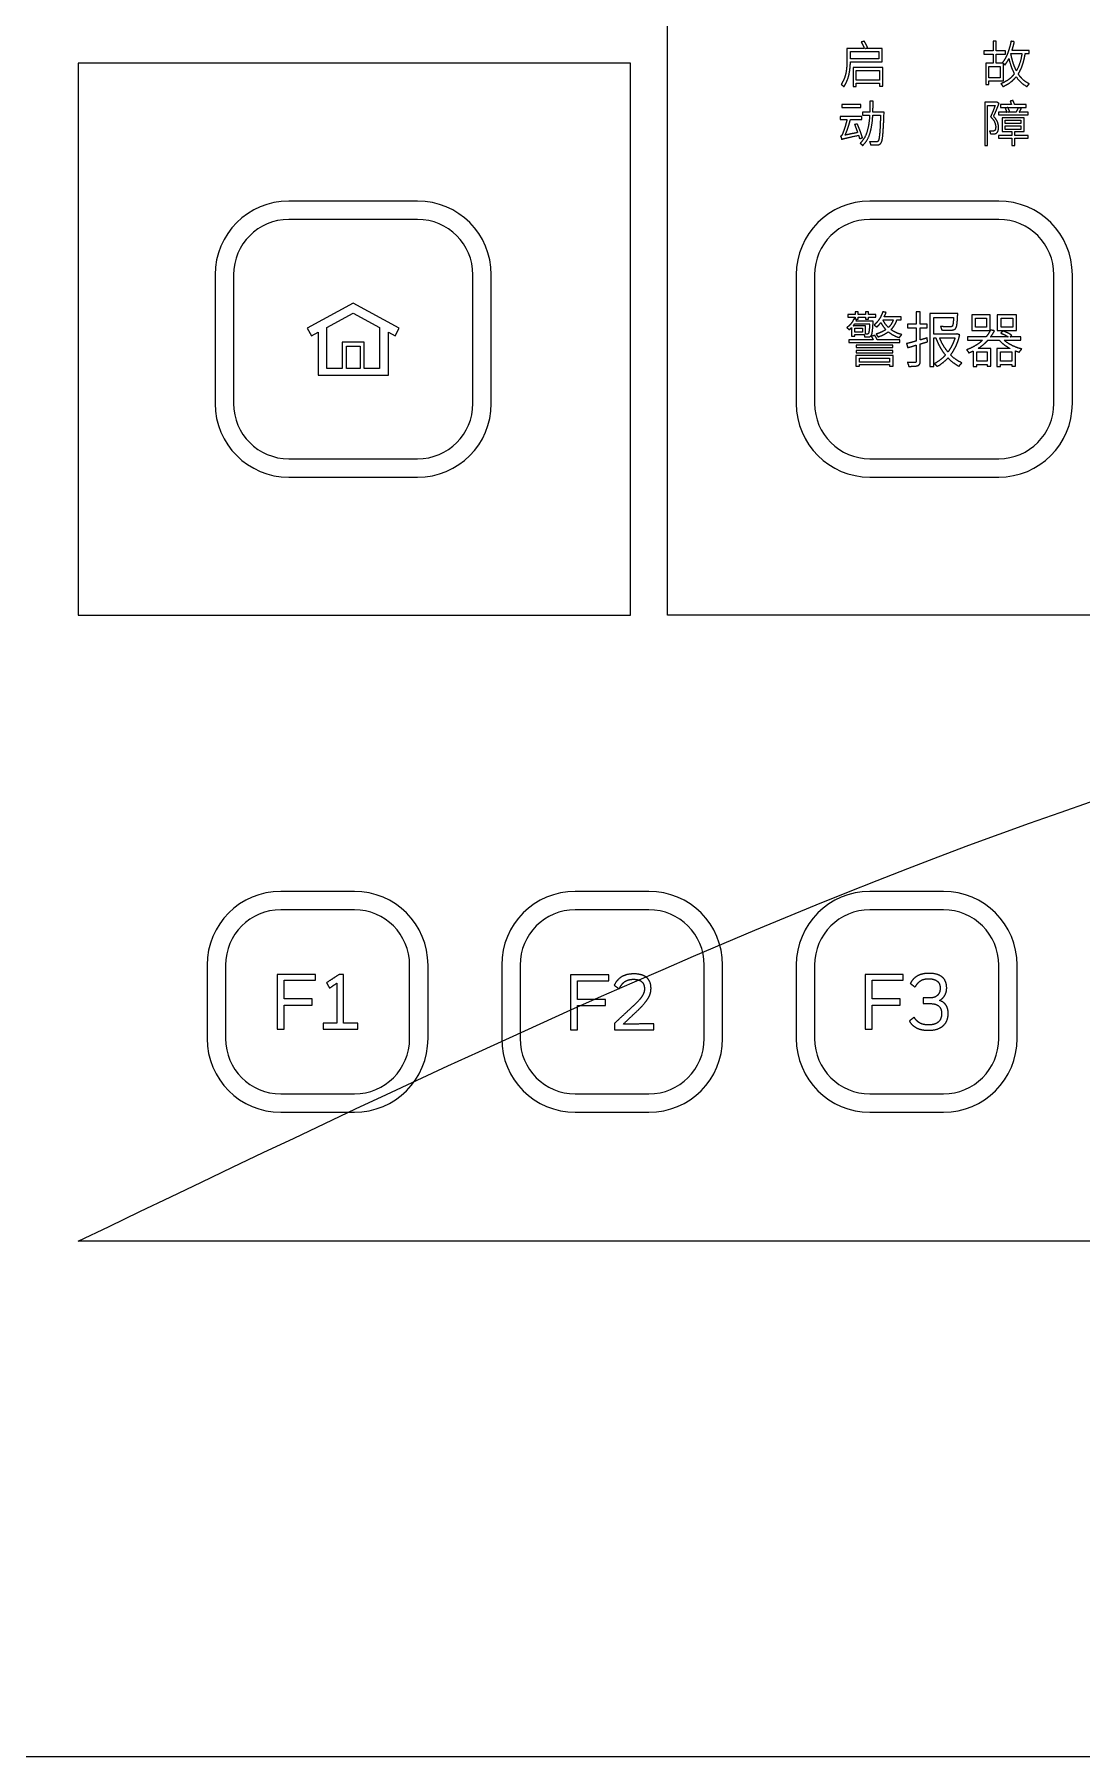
# Model space of a CAD drawing. Header units: millimetres. Extents: x 245 to 654, y -220 to 155.
# Drawn here: x 437.1 to 494, y 0 to 93.6 of the extents above; entities that cross this region are included whole.
import ezdxf

# ---------------------------------------------------------------- set-up
doc = ezdxf.new("R2010")
doc.units = ezdxf.units.MM
doc.header["$MEASUREMENT"] = 0
doc.layers.add('Default', color=7, linetype='Continuous', true_color=0x000000)

msp = doc.modelspace()

# ---------------------------------------------------------------- linework, layer by layer
at = {"layer": 'Default'}
for p, q in [((457.906, 84.5), (450.906, 84.5)), ((489.471, 84.503), (482.471, 84.503)), ((446.906, 80.5), (446.906, 73.5)), ((461.906, 73.5), (461.906, 80.5)), ((478.471, 80.503), (478.471, 73.503)), ((493.471, 73.503), (493.471, 80.503)), ((450.906, 69.5), (457.906, 69.5)), ((482.471, 69.503), (489.471, 69.503)), ((454.471, 47), (450.471, 47)), ((470.471, 47), (466.471, 47)), ((486.471, 47), (482.471, 47)), ((446.471, 43), (446.471, 39)), ((458.471, 39), (458.471, 43)), ((462.471, 43), (462.471, 39)), ((474.471, 39), (474.471, 43)), ((478.471, 43), (478.471, 39)), ((490.471, 39), (490.471, 43)), ((450.471, 35), (454.471, 35)), ((466.471, 35), (470.471, 35)), ((482.471, 35), (486.471, 35))]:
    msp.add_line(p, q, dxfattribs=at)
for points in [[(249.471, 155), (249.471, 0), (649.471, 0), (649.471, 155)], [(457.906, 83.5), (450.906, 83.5)], [(489.471, 83.503), (482.471, 83.503)], [(447.906, 80.5), (447.906, 73.5)], [(460.906, 73.5), (460.906, 80.5)], [(479.471, 80.503), (479.471, 73.503)], [(492.471, 73.503), (492.471, 80.503)], [(450.906, 70.5), (457.906, 70.5)], [(482.471, 70.503), (489.471, 70.503)], [(454.471, 46), (450.471, 46)], [(470.471, 46), (466.471, 46)], [(486.471, 46), (482.471, 46)], [(447.471, 43), (447.471, 39)], [(457.471, 39), (457.471, 43)], [(463.471, 43), (463.471, 39)], [(473.471, 39), (473.471, 43)], [(479.471, 43), (479.471, 39)], [(489.471, 39), (489.471, 43)], [(450.471, 36), (454.471, 36)], [(466.471, 36), (470.471, 36)], [(482.471, 36), (486.471, 36)]]:
    msp.add_lwpolyline(points, dxfattribs=at)
msp.add_lwpolyline([(439.471, 62), (469.471, 62), (469.471, 92), (439.471, 92)], close=True, dxfattribs=at)
at = {"layer": 'Default', "color": 18, "true_color": 0x000000}
for points in [[(454.401, 78.96), (451.906, 77.59), (452.135, 77.174), (452.495, 77.373), (452.495, 75.04), (456.316, 75.04), (456.316, 77.372), (456.677, 77.174), (456.906, 77.591)], [(455.841, 75.398), (454.999, 75.398), (454.999, 76.833), (453.808, 76.833), (453.808, 75.398), (452.971, 75.398), (452.971, 77.635), (454.402, 78.418), (455.841, 77.633)], [(454.776, 75.398), (454.037, 75.398), (454.037, 76.615), (454.776, 76.615)]]:
    msp.add_lwpolyline(points, close=True, dxfattribs=at)
at = {"layer": 'Default'}
for centre, radius, start, end in [((450.906, 80.5), 4, 90, 180), ((457.906, 80.5), 4, 360, 90), ((482.471, 80.503), 4, 90, 180), ((489.471, 80.503), 4, 360, 90), ((450.906, 80.5), 3, 90, 180), ((457.906, 80.5), 3, 0, 90), ((482.471, 80.503), 3, 90, 180), ((489.471, 80.503), 3, 0, 90), ((450.906, 73.5), 4, 180, 270), ((450.906, 73.5), 3, 180, 270), ((457.906, 73.5), 4, 270, 360), ((457.906, 73.5), 3, 270, 0), ((482.471, 73.503), 4, 180, 270), ((482.471, 73.503), 3, 180, 270), ((489.471, 73.503), 4, 270, 360), ((489.471, 73.503), 3, 270, 0), ((450.471, 43), 4, 90, 180), ((454.471, 43), 4, 360, 90), ((466.471, 43), 4, 90, 180), ((470.471, 43), 4, 360, 90), ((482.471, 43), 4, 90, 180), ((486.471, 43), 4, 360, 90), ((450.471, 43), 3, 90, 180), ((454.471, 43), 3, 0, 90), ((466.471, 43), 3, 90, 180), ((470.471, 43), 3, 0, 90), ((482.471, 43), 3, 90, 180), ((486.471, 43), 3, 0, 90), ((450.471, 39), 4, 180, 270), ((450.471, 39), 3, 180, 270), ((454.471, 39), 4, 270, 360), ((454.471, 39), 3, 270, 0), ((466.471, 39), 4, 180, 270), ((466.471, 39), 3, 180, 270), ((470.471, 39), 4, 270, 360), ((470.471, 39), 3, 270, 0), ((482.471, 39), 4, 180, 270), ((482.471, 39), 3, 180, 270), ((486.471, 39), 3, 270, 0), ((486.471, 39), 4, 270, 360)]:
    msp.add_arc(centre, radius, start, end, dxfattribs=at)
for points, knots in [([(471.471, 62), (546.471, 62), (621.471, 62), (621.471, 94.5), (621.471, 127), (546.471, 127), (471.471, 127), (471.471, 94.5), (471.471, 62)], [0, 0, 0, 173, 173, 234, 234, 407, 407, 468, 468, 468]), ([(439.471, 28), (530.471, 28), (621.471, 28), (621.471, 44), (621.471, 60), (530.471, 60), (439.471, 60), (439.471, 44), (439.471, 28)], [0, 0, 0, 167.314944, 167.314944, 167.814944, 167.814944, 168.314944, 168.314944, 168.814944, 168.814944, 168.814944])]:
    msp.add_open_spline(points, degree=2, knots=knots, dxfattribs=at)
for points in [[(482.167, 92.797), (481.697, 92.797), (481.228, 92.797)], [(481.228, 92.797), (481.228, 92.477), (481.228, 92.156)], [(481.415, 92.234), (481.415, 92.432), (481.415, 92.629)], [(481.415, 92.629), (482.189, 92.629), (482.962, 92.629)], [(482.167, 93.186), (482.083, 93.162), (482, 93.138)], [(482, 93.138), (482.048, 93.056), (482.094, 92.965)], [(482.094, 92.965), (482.139, 92.874), (482.167, 92.797)], [(482.273, 93.004), (482.223, 93.1), (482.167, 93.186)], [(482.242, 92.797), (482.296, 92.816), (482.35, 92.835)], [(483.134, 92.797), (482.688, 92.797), (482.242, 92.797)], [(482.35, 92.835), (482.323, 92.908), (482.273, 93.004)], [(482.962, 92.629), (482.962, 92.432), (482.962, 92.234)], [(483.134, 92.067), (483.134, 92.432), (483.134, 92.797)], [(489.161, 92.656), (488.909, 92.656), (488.656, 92.656)], [(488.656, 92.656), (488.656, 92.57), (488.656, 92.485)], [(489.333, 93.186), (489.247, 93.186), (489.161, 93.186)], [(489.161, 93.186), (489.161, 92.921), (489.161, 92.656)], [(489.333, 92.656), (489.333, 92.921), (489.333, 93.186)], [(489.831, 92.656), (489.582, 92.656), (489.333, 92.656)], [(489.831, 92.485), (489.831, 92.57), (489.831, 92.656)], [(490.139, 93.185), (490.075, 92.84), (489.958, 92.535)], [(490.318, 93.158), (490.229, 93.171), (490.139, 93.185)], [(490.196, 92.688), (490.269, 92.917), (490.318, 93.158)], [(491.118, 92.688), (490.657, 92.688), (490.196, 92.688)], [(491.118, 92.516), (491.118, 92.602), (491.118, 92.688)], [(481.228, 92.156), (481.235, 91.856), (481.176, 91.498)], [(481.34, 91.382), (481.414, 91.75), (481.415, 92.067)], [(482.962, 92.234), (482.189, 92.234), (481.415, 92.234)], [(481.415, 92.067), (482.275, 92.067), (483.134, 92.067)], [(481.556, 91.766), (481.556, 91.248), (481.556, 90.73)], [(483.181, 91.766), (482.368, 91.766), (481.556, 91.766)], [(483.181, 90.735), (483.181, 91.25), (483.181, 91.766)], [(488.656, 92.485), (488.909, 92.485), (489.161, 92.485)], [(489.161, 91.985), (488.965, 91.985), (488.77, 91.985)], [(488.77, 91.985), (488.77, 91.411), (488.77, 90.837)], [(488.942, 91.203), (488.942, 91.508), (488.942, 91.813)], [(488.942, 91.813), (489.247, 91.813), (489.551, 91.813)], [(489.161, 92.485), (489.161, 92.235), (489.161, 91.985)], [(489.333, 91.985), (489.333, 92.235), (489.333, 92.485)], [(489.333, 92.485), (489.582, 92.485), (489.831, 92.485)], [(489.72, 91.985), (489.526, 91.985), (489.333, 91.985)], [(489.551, 91.813), (489.551, 91.508), (489.551, 91.203)], [(489.958, 92.535), (489.841, 92.23), (489.669, 92.02)], [(489.669, 92.02), (489.69, 92.006), (489.72, 91.985)], [(489.723, 91.031), (489.723, 91.507), (489.723, 91.982)], [(489.723, 91.982), (489.752, 91.961), (489.779, 91.939)], [(489.779, 91.939), (489.805, 91.918), (489.82, 91.903)], [(489.82, 91.903), (489.932, 92.053), (490.023, 92.241)], [(490.023, 92.241), (490.131, 91.775), (490.323, 91.415)], [(490.134, 92.502), (490.137, 92.509), (490.139, 92.516)], [(490.255, 92.011), (490.18, 92.245), (490.134, 92.502)], [(490.139, 92.516), (490.435, 92.516), (490.731, 92.516)], [(490.434, 91.577), (490.329, 91.777), (490.255, 92.011)], [(490.731, 92.516), (490.649, 91.956), (490.434, 91.577)], [(490.531, 91.406), (490.671, 91.625), (490.764, 91.901)], [(490.764, 91.901), (490.858, 92.177), (490.912, 92.516)], [(490.912, 92.516), (491.015, 92.516), (491.118, 92.516)], [(481.176, 91.498), (481.117, 91.14), (480.909, 90.838)], [(480.909, 90.838), (480.943, 90.82), (480.987, 90.782)], [(480.987, 90.782), (481.03, 90.744), (481.055, 90.714)], [(481.055, 90.714), (481.265, 91.013), (481.34, 91.382)], [(481.728, 91.078), (481.728, 91.338), (481.728, 91.598)], [(481.728, 91.598), (482.36, 91.598), (482.993, 91.598)], [(482.993, 91.078), (482.36, 91.078), (481.728, 91.078)], [(481.728, 90.73), (481.728, 90.82), (481.728, 90.911)], [(481.728, 90.911), (482.36, 90.911), (482.993, 90.911)], [(482.993, 91.598), (482.993, 91.338), (482.993, 91.078)], [(482.993, 90.911), (482.993, 90.823), (482.993, 90.735)], [(488.77, 90.837), (488.856, 90.837), (488.942, 90.837)], [(489.551, 91.203), (489.247, 91.203), (488.942, 91.203)], [(488.942, 90.837), (488.942, 90.934), (488.942, 91.031)], [(488.942, 91.031), (489.333, 91.031), (489.723, 91.031)], [(490.012, 91.106), (489.831, 90.972), (489.592, 90.877)], [(489.592, 90.877), (489.619, 90.847), (489.65, 90.8)], [(489.65, 90.8), (489.682, 90.753), (489.699, 90.718)], [(489.699, 90.718), (489.927, 90.821), (490.106, 90.954)], [(490.323, 91.415), (490.192, 91.24), (490.012, 91.106)], [(490.106, 90.954), (490.285, 91.087), (490.42, 91.257)], [(490.42, 91.257), (490.652, 90.905), (491.01, 90.721)], [(490.798, 91.092), (490.648, 91.229), (490.531, 91.406)], [(491.134, 90.872), (490.948, 90.956), (490.798, 91.092)], [(491.01, 90.721), (491.033, 90.759), (491.068, 90.801)], [(491.068, 90.801), (491.102, 90.844), (491.134, 90.872)], [(481.556, 90.73), (481.642, 90.73), (481.728, 90.73)], [(482.474, 89.923), (482.474, 89.637), (482.466, 89.339)], [(482.646, 89.923), (482.56, 89.923), (482.474, 89.923)], [(482.635, 89.339), (482.647, 89.637), (482.646, 89.923)], [(482.993, 90.735), (483.087, 90.735), (483.181, 90.735)], [(489.347, 89.868), (489.03, 89.868), (488.712, 89.868)], [(488.712, 89.868), (488.712, 88.691), (488.712, 87.514)], [(489.376, 89.876), (489.361, 89.872), (489.347, 89.868)], [(489.487, 89.803), (489.431, 89.839), (489.376, 89.876)], [(490.249, 89.97), (490.171, 89.95), (490.092, 89.93)], [(490.092, 89.93), (490.111, 89.886), (490.129, 89.837)], [(490.129, 89.837), (490.147, 89.788), (490.164, 89.74)], [(490.298, 89.854), (490.273, 89.916), (490.249, 89.97)], [(490.339, 89.74), (490.322, 89.792), (490.298, 89.854)], [(482.031, 89.104), (481.44, 89.104), (480.85, 89.104)], [(480.85, 89.104), (480.85, 89.018), (480.85, 88.932)], [(480.85, 88.932), (481.04, 88.932), (481.231, 88.932)], [(481.982, 89.745), (481.466, 89.745), (480.95, 89.745)], [(480.95, 89.745), (480.95, 89.667), (480.95, 89.589)], [(480.95, 89.589), (481.466, 89.589), (481.982, 89.589)], [(481.231, 88.932), (481.174, 88.687), (481.106, 88.482)], [(481.287, 88.492), (481.361, 88.71), (481.415, 88.932)], [(481.415, 88.932), (481.723, 88.932), (482.031, 88.932)], [(481.982, 89.589), (481.982, 89.667), (481.982, 89.745)], [(482.031, 88.932), (482.031, 89.018), (482.031, 89.104)], [(482.466, 89.339), (482.266, 89.339), (482.066, 89.339)], [(482.066, 89.339), (482.066, 89.253), (482.066, 89.167)], [(482.066, 89.167), (482.262, 89.167), (482.459, 89.167)], [(482.459, 89.167), (482.438, 88.698), (482.326, 88.299)], [(482.492, 88.233), (482.61, 88.664), (482.63, 89.167)], [(482.63, 89.167), (482.841, 89.167), (483.052, 89.167)], [(483.24, 89.339), (482.938, 89.339), (482.635, 89.339)], [(483.052, 89.167), (483.031, 88.447), (482.999, 88.125)], [(483.175, 88.074), (483.212, 88.43), (483.24, 89.245)], [(483.24, 89.245), (483.24, 89.292), (483.24, 89.339)], [(488.867, 87.514), (488.867, 88.605), (488.867, 89.696)], [(488.867, 89.696), (489.071, 89.696), (489.276, 89.696)], [(489.162, 89.394), (489.097, 89.233), (489.029, 89.083)], [(489.029, 89.083), (489.192, 88.921), (489.251, 88.781)], [(489.276, 89.696), (489.226, 89.556), (489.162, 89.394)], [(489.196, 89.102), (489.273, 89.266), (489.348, 89.449)], [(489.408, 88.789), (489.352, 88.936), (489.196, 89.102)], [(489.348, 89.449), (489.422, 89.631), (489.487, 89.803)], [(489.904, 89.334), (489.678, 89.334), (489.453, 89.334)], [(489.453, 89.334), (489.453, 89.258), (489.453, 89.183)], [(489.453, 89.183), (490.257, 89.183), (491.062, 89.183)], [(490.164, 89.74), (489.867, 89.74), (489.57, 89.74)], [(489.57, 89.74), (489.57, 89.665), (489.57, 89.589)], [(489.57, 89.589), (490.263, 89.589), (490.956, 89.589)], [(490.851, 89.023), (490.251, 89.023), (489.651, 89.023)], [(489.651, 89.023), (489.651, 88.649), (489.651, 88.275)], [(489.969, 89.586), (489.894, 89.567), (489.819, 89.547)], [(489.819, 89.547), (489.844, 89.495), (489.866, 89.438)], [(489.819, 88.9), (490.25, 88.9), (490.681, 88.9)], [(489.819, 88.709), (489.819, 88.805), (489.819, 88.9)], [(489.866, 89.438), (489.889, 89.38), (489.904, 89.334)], [(489.961, 89.334), (490.014, 89.351), (490.068, 89.368)], [(490.413, 89.334), (490.187, 89.334), (489.961, 89.334)], [(490.025, 89.472), (489.997, 89.532), (489.969, 89.586)], [(490.068, 89.368), (490.052, 89.413), (490.025, 89.472)], [(490.956, 89.74), (490.648, 89.74), (490.339, 89.74)], [(490.473, 89.458), (490.443, 89.392), (490.413, 89.334)], [(490.523, 89.576), (490.504, 89.524), (490.473, 89.458)], [(490.702, 89.537), (490.613, 89.557), (490.523, 89.576)], [(490.59, 89.334), (490.641, 89.426), (490.702, 89.537)], [(491.062, 89.334), (490.826, 89.334), (490.59, 89.334)], [(490.681, 88.9), (490.681, 88.805), (490.681, 88.709)], [(490.851, 88.275), (490.851, 88.649), (490.851, 89.023)], [(490.956, 89.589), (490.956, 89.665), (490.956, 89.74)], [(491.062, 89.183), (491.062, 89.258), (491.062, 89.334)], [(480.943, 88.075), (480.914, 88.025), (480.882, 88.018)], [(480.882, 88.018), (480.899, 87.981), (480.917, 87.93)], [(481.004, 88.203), (480.972, 88.125), (480.943, 88.075)], [(481.106, 88.482), (481.038, 88.277), (481.004, 88.203)], [(481.131, 88.085), (481.213, 88.273), (481.287, 88.492)], [(481.807, 88.225), (481.469, 88.155), (481.131, 88.085)], [(481.137, 87.913), (481.306, 87.954), (481.858, 88.074)], [(481.79, 88.693), (481.716, 88.673), (481.642, 88.653)], [(481.642, 88.653), (481.684, 88.553), (481.726, 88.444)], [(481.726, 88.444), (481.768, 88.335), (481.807, 88.225)], [(481.949, 88.296), (481.872, 88.505), (481.79, 88.693)], [(481.858, 88.074), (481.89, 87.967), (481.909, 87.889)], [(481.909, 87.889), (481.989, 87.915), (482.069, 87.942)], [(482.326, 88.299), (482.214, 87.899), (481.942, 87.639)], [(482.069, 87.942), (482.026, 88.088), (481.949, 88.296)], [(482.083, 87.514), (482.374, 87.801), (482.492, 88.233)], [(482.999, 88.125), (482.966, 87.804), (482.913, 87.754)], [(483.069, 87.645), (483.138, 87.718), (483.175, 88.074)], [(489.15, 88.3), (489.077, 88.293), (488.971, 88.305)], [(488.971, 88.305), (488.992, 88.269), (489.005, 88.226)], [(489.005, 88.226), (489.018, 88.183), (489.02, 88.149)], [(489.02, 88.149), (489.069, 88.145), (489.12, 88.145)], [(489.12, 88.145), (489.171, 88.146), (489.215, 88.152)], [(489.246, 88.328), (489.206, 88.301), (489.15, 88.3)], [(489.215, 88.152), (489.301, 88.159), (489.358, 88.199)], [(489.292, 88.405), (489.278, 88.352), (489.246, 88.328)], [(489.251, 88.781), (489.31, 88.641), (489.306, 88.524)], [(489.306, 88.524), (489.306, 88.458), (489.292, 88.405)], [(489.358, 88.199), (489.411, 88.239), (489.436, 88.32)], [(489.46, 88.51), (489.464, 88.641), (489.408, 88.789)], [(489.436, 88.32), (489.461, 88.402), (489.46, 88.51)], [(490.18, 88.07), (489.817, 88.07), (489.454, 88.07)], [(489.454, 88.07), (489.454, 87.993), (489.454, 87.916)], [(489.651, 88.275), (489.916, 88.275), (490.18, 88.275)], [(490.681, 88.709), (490.25, 88.709), (489.819, 88.709)], [(489.819, 88.589), (490.25, 88.589), (490.681, 88.589)], [(489.819, 88.398), (489.819, 88.494), (489.819, 88.589)], [(490.681, 88.398), (490.25, 88.398), (489.819, 88.398)], [(490.18, 88.275), (490.18, 88.172), (490.18, 88.07)], [(490.352, 88.07), (490.352, 88.172), (490.352, 88.275)], [(490.352, 88.275), (490.602, 88.275), (490.851, 88.275)], [(491.078, 88.07), (490.715, 88.07), (490.352, 88.07)], [(490.681, 88.589), (490.681, 88.494), (490.681, 88.398)], [(491.078, 87.916), (491.078, 87.993), (491.078, 88.07)], [(480.917, 87.93), (480.935, 87.879), (480.944, 87.848)], [(480.944, 87.848), (480.967, 87.871), (481.137, 87.913)], [(481.942, 87.639), (481.978, 87.62), (482.018, 87.584)], [(482.018, 87.584), (482.057, 87.548), (482.083, 87.514)], [(482.667, 87.716), (482.571, 87.718), (482.45, 87.73)], [(482.45, 87.73), (482.475, 87.691), (482.49, 87.643)], [(482.49, 87.643), (482.505, 87.596), (482.507, 87.557)], [(482.507, 87.557), (482.618, 87.549), (482.717, 87.549)], [(482.808, 87.714), (482.763, 87.713), (482.667, 87.716)], [(482.717, 87.549), (482.816, 87.548), (482.88, 87.552)], [(482.868, 87.721), (482.844, 87.713), (482.808, 87.714)], [(482.913, 87.754), (482.893, 87.729), (482.868, 87.721)], [(482.88, 87.552), (482.941, 87.557), (482.984, 87.578)], [(482.984, 87.578), (483.028, 87.598), (483.069, 87.645)], [(488.712, 87.514), (488.79, 87.514), (488.867, 87.514)], [(489.454, 87.916), (489.817, 87.916), (490.18, 87.916)], [(490.18, 87.916), (490.18, 87.717), (490.18, 87.518)], [(490.18, 87.518), (490.266, 87.518), (490.352, 87.518)], [(490.352, 87.518), (490.352, 87.717), (490.352, 87.916)], [(490.352, 87.916), (490.715, 87.916), (491.078, 87.916)], [(481.456, 77.852), (481.36, 77.728), (481.215, 77.626)], [(481.671, 78.346), (481.474, 78.346), (481.277, 78.346)], [(481.277, 78.346), (481.277, 78.272), (481.277, 78.198)], [(481.277, 78.198), (481.474, 78.198), (481.671, 78.198)], [(481.601, 78.098), (481.553, 77.977), (481.456, 77.852)], [(481.571, 77.724), (481.618, 77.78), (481.655, 77.84)], [(482.236, 77.724), (481.903, 77.724), (481.571, 77.724)], [(481.671, 78.091), (481.636, 78.095), (481.601, 78.098)], [(481.655, 77.84), (482.059, 77.84), (482.462, 77.84)], [(481.84, 78.493), (481.756, 78.493), (481.671, 78.493)], [(481.671, 78.493), (481.671, 78.42), (481.671, 78.346)], [(481.671, 78.198), (481.671, 78.144), (481.671, 78.091)], [(481.724, 77.97), (481.748, 78.02), (481.763, 78.071)], [(482.65, 77.97), (482.187, 77.97), (481.724, 77.97)], [(481.763, 78.071), (481.747, 78.074), (481.73, 78.077)], [(481.73, 78.077), (481.785, 78.077), (481.84, 78.077)], [(481.84, 78.346), (481.84, 78.42), (481.84, 78.493)], [(482.236, 78.346), (482.038, 78.346), (481.84, 78.346)], [(481.84, 78.077), (481.84, 78.138), (481.84, 78.198)], [(481.84, 78.198), (482.038, 78.198), (482.236, 78.198)], [(482.405, 78.49), (482.321, 78.49), (482.236, 78.49)], [(482.236, 78.49), (482.236, 78.418), (482.236, 78.346)], [(482.236, 78.198), (482.236, 78.138), (482.236, 78.078)], [(482.236, 78.078), (482.321, 78.078), (482.405, 78.078)], [(482.236, 77.278), (482.236, 77.501), (482.236, 77.724)], [(482.405, 78.346), (482.405, 78.418), (482.405, 78.49)], [(482.79, 78.346), (482.597, 78.346), (482.405, 78.346)], [(482.405, 78.078), (482.405, 78.138), (482.405, 78.198)], [(482.405, 78.198), (482.597, 78.198), (482.79, 78.198)], [(482.462, 77.84), (482.448, 77.573), (482.43, 77.451)], [(482.605, 77.39), (482.629, 77.55), (482.647, 77.896)], [(482.647, 77.896), (482.649, 77.917), (482.65, 77.942)], [(482.65, 77.942), (482.65, 77.968), (482.65, 77.97)], [(482.983, 78.089), (482.86, 77.901), (482.699, 77.77)], [(482.699, 77.77), (482.735, 77.746), (482.778, 77.713)], [(482.778, 77.713), (482.82, 77.68), (482.846, 77.659)], [(482.79, 78.198), (482.79, 78.272), (482.79, 78.346)], [(482.846, 77.659), (482.962, 77.761), (483.068, 77.898)], [(483.176, 78.489), (483.106, 78.277), (482.983, 78.089)], [(483.068, 77.898), (483.178, 77.69), (483.342, 77.521)], [(483.352, 78.45), (483.264, 78.47), (483.176, 78.489)], [(483.48, 77.636), (483.292, 77.814), (483.183, 78.046)], [(483.183, 78.046), (483.464, 78.046), (483.746, 78.046)], [(483.254, 78.216), (483.311, 78.331), (483.352, 78.45)], [(484.169, 78.216), (483.712, 78.216), (483.254, 78.216)], [(483.746, 78.046), (483.657, 77.802), (483.48, 77.636)], [(483.618, 77.517), (483.831, 77.73), (483.941, 78.046)], [(483.941, 78.046), (484.055, 78.046), (484.169, 78.046)], [(484.169, 78.046), (484.169, 78.131), (484.169, 78.216)], [(484.985, 77.82), (484.749, 77.82), (484.513, 77.82)], [(484.513, 77.82), (484.513, 77.717), (484.513, 77.613)], [(485.211, 78.493), (485.098, 78.493), (484.985, 78.493)], [(484.985, 78.493), (484.985, 78.157), (484.985, 77.82)], [(485.211, 77.82), (485.211, 78.157), (485.211, 78.493)], [(485.583, 77.82), (485.397, 77.82), (485.211, 77.82)], [(485.583, 77.613), (485.583, 77.717), (485.583, 77.82)], [(487.245, 78.385), (486.492, 78.385), (485.738, 78.385)], [(485.738, 78.385), (485.738, 76.954), (485.738, 75.523)], [(485.945, 77.274), (485.945, 77.726), (485.945, 78.178)], [(485.945, 78.178), (486.482, 78.178), (487.019, 78.178)], [(486.612, 77.672), (486.471, 77.675), (486.302, 77.689)], [(486.302, 77.689), (486.329, 77.648), (486.344, 77.598)], [(486.806, 77.67), (486.752, 77.669), (486.612, 77.672)], [(486.94, 77.696), (486.905, 77.666), (486.806, 77.67)], [(486.988, 77.836), (486.969, 77.724), (486.94, 77.696)], [(487.019, 78.178), (487.007, 77.948), (486.988, 77.836)], [(487.124, 77.575), (487.174, 77.623), (487.201, 77.787)], [(487.201, 77.787), (487.228, 77.951), (487.241, 78.288)], [(487.241, 78.288), (487.244, 78.316), (487.244, 78.349)], [(487.244, 78.349), (487.245, 78.382), (487.245, 78.385)], [(489.014, 78.328), (488.516, 78.328), (488.018, 78.328)], [(488.018, 78.328), (488.018, 77.896), (488.018, 77.464)], [(488.204, 77.65), (488.204, 77.896), (488.204, 78.142)], [(488.204, 78.142), (488.506, 78.142), (488.809, 78.142)], [(488.809, 77.65), (488.506, 77.65), (488.204, 77.65)], [(488.809, 78.142), (488.809, 77.896), (488.809, 77.65)], [(489.014, 77.483), (489.014, 77.905), (489.014, 78.328)], [(490.445, 78.328), (489.92, 78.328), (489.394, 78.328)], [(489.394, 78.328), (489.394, 77.896), (489.394, 77.464)], [(489.596, 77.65), (489.596, 77.896), (489.596, 78.142)], [(489.596, 78.142), (489.918, 78.142), (490.24, 78.142)], [(490.24, 77.65), (489.918, 77.65), (489.596, 77.65)], [(490.24, 78.142), (490.24, 77.896), (490.24, 77.65)], [(490.445, 77.464), (490.445, 77.896), (490.445, 78.328)], [(481.215, 77.626), (481.247, 77.607), (481.284, 77.574)], [(481.284, 77.574), (481.322, 77.54), (481.346, 77.511)], [(482.644, 76.972), (481.984, 76.972), (481.324, 76.972)], [(481.324, 76.972), (481.324, 76.898), (481.324, 76.824)], [(481.324, 76.824), (482.714, 76.824), (484.104, 76.824)], [(481.346, 77.511), (481.422, 77.567), (481.483, 77.633)], [(481.483, 77.633), (481.483, 77.399), (481.483, 77.166)], [(481.483, 77.166), (481.567, 77.166), (481.652, 77.166)], [(481.652, 77.384), (481.652, 77.491), (481.652, 77.597)], [(481.652, 77.597), (481.859, 77.597), (482.066, 77.597)], [(482.066, 77.384), (481.859, 77.384), (481.652, 77.384)], [(481.652, 77.166), (481.652, 77.212), (481.652, 77.258)], [(481.652, 77.258), (481.903, 77.258), (482.154, 77.258)], [(482.066, 77.597), (482.066, 77.491), (482.066, 77.384)], [(482.154, 77.258), (482.167, 77.223), (482.175, 77.187)], [(482.175, 77.187), (482.182, 77.151), (482.185, 77.124)], [(482.185, 77.124), (482.252, 77.121), (482.308, 77.121)], [(482.324, 77.275), (482.296, 77.274), (482.236, 77.278)], [(482.308, 77.121), (482.365, 77.121), (482.401, 77.124)], [(482.392, 77.305), (482.367, 77.272), (482.324, 77.275)], [(482.43, 77.451), (482.412, 77.328), (482.392, 77.305)], [(482.401, 77.124), (482.486, 77.127), (482.542, 77.189)], [(482.542, 77.189), (482.581, 77.23), (482.605, 77.39)], [(482.738, 77.205), (482.642, 77.18), (482.546, 77.156)], [(482.546, 77.156), (482.571, 77.114), (482.597, 77.066)], [(482.597, 77.066), (482.624, 77.019), (482.644, 76.972)], [(482.81, 77.092), (482.776, 77.155), (482.738, 77.205)], [(483.342, 77.521), (483.109, 77.365), (482.807, 77.274)], [(482.807, 77.274), (482.834, 77.242), (482.867, 77.197)], [(482.869, 76.972), (482.844, 77.03), (482.81, 77.092)], [(482.867, 77.197), (482.901, 77.152), (482.918, 77.12)], [(484.104, 76.972), (483.486, 76.972), (482.869, 76.972)], [(482.918, 77.12), (483.232, 77.225), (483.473, 77.399)], [(483.473, 77.399), (483.734, 77.185), (484.081, 77.08)], [(483.89, 77.358), (483.741, 77.426), (483.618, 77.517)], [(484.205, 77.248), (484.038, 77.29), (483.89, 77.358)], [(484.081, 77.08), (484.102, 77.121), (484.136, 77.168)], [(484.104, 76.824), (484.104, 76.898), (484.104, 76.972)], [(484.136, 77.168), (484.17, 77.214), (484.205, 77.248)], [(484.707, 76.819), (484.575, 76.783), (484.467, 76.756)], [(484.467, 76.756), (484.496, 76.648), (484.526, 76.539)], [(484.513, 77.613), (484.749, 77.613), (484.985, 77.613)], [(484.985, 76.896), (484.838, 76.854), (484.707, 76.819)], [(484.985, 77.613), (484.985, 77.254), (484.985, 76.896)], [(485.211, 76.957), (485.211, 77.285), (485.211, 77.613)], [(485.211, 77.613), (485.397, 77.613), (485.583, 77.613)], [(485.58, 77.067), (485.395, 77.01), (485.211, 76.957)], [(485.211, 76.737), (485.411, 76.801), (485.606, 76.86)], [(485.211, 75.801), (485.211, 76.269), (485.211, 76.737)], [(485.606, 76.86), (485.593, 76.964), (485.58, 77.067)], [(487.169, 77.274), (486.557, 77.274), (485.945, 77.274)], [(485.945, 75.523), (485.945, 76.295), (485.945, 77.067)], [(485.945, 77.067), (486.001, 77.067), (486.057, 77.067)], [(486.057, 77.067), (486.15, 76.809), (486.281, 76.573)], [(486.458, 76.667), (486.344, 76.86), (486.263, 77.067)], [(486.263, 77.067), (486.678, 77.067), (487.094, 77.067)], [(486.344, 77.598), (486.359, 77.547), (486.364, 77.5)], [(486.364, 77.5), (486.534, 77.491), (486.674, 77.49)], [(486.674, 77.49), (486.813, 77.488), (486.894, 77.491)], [(486.894, 77.491), (486.972, 77.494), (487.027, 77.512)], [(487.094, 77.067), (487.033, 76.865), (486.937, 76.672)], [(487.027, 77.512), (487.083, 77.53), (487.124, 77.575)], [(487.162, 76.654), (487.286, 76.93), (487.352, 77.234)], [(487.212, 77.284), (487.191, 77.279), (487.169, 77.274)], [(487.352, 77.234), (487.282, 77.259), (487.212, 77.284)], [(488.78, 77.122), (488.282, 77.122), (487.783, 77.122)], [(487.783, 77.122), (487.783, 77.03), (487.783, 76.937)], [(487.783, 76.937), (488.186, 76.937), (488.589, 76.937)], [(488.018, 77.464), (488.511, 77.464), (489.004, 77.464)], [(488.589, 76.937), (488.427, 76.786), (488.211, 76.655)], [(488.355, 76.501), (488.667, 76.699), (488.879, 76.937)], [(488.908, 77.293), (488.852, 77.206), (488.78, 77.122)], [(488.879, 76.937), (489.192, 76.937), (489.505, 76.937)], [(489.004, 77.464), (488.963, 77.38), (488.908, 77.293)], [(489.02, 77.496), (489.017, 77.489), (489.014, 77.483)], [(489.242, 77.457), (489.131, 77.477), (489.02, 77.496)], [(489.033, 77.122), (489.157, 77.287), (489.242, 77.457)], [(489.991, 77.122), (489.512, 77.122), (489.033, 77.122)], [(489.394, 77.464), (489.92, 77.464), (490.445, 77.464)], [(489.505, 76.937), (489.618, 76.813), (489.765, 76.702)], [(489.698, 77.448), (489.639, 77.387), (489.58, 77.327)], [(489.58, 77.327), (489.688, 77.287), (489.798, 77.233)], [(489.959, 77.337), (489.827, 77.402), (489.698, 77.448)], [(490.21, 76.651), (489.959, 76.774), (489.771, 76.937)], [(489.771, 76.937), (490.218, 76.937), (490.665, 76.937)], [(489.798, 77.233), (489.908, 77.179), (489.991, 77.122)], [(490.176, 77.207), (490.092, 77.272), (489.959, 77.337)], [(490.098, 77.122), (490.137, 77.165), (490.176, 77.207)], [(490.665, 77.122), (490.382, 77.122), (490.098, 77.122)], [(490.665, 76.937), (490.665, 77.03), (490.665, 77.122)], [(483.742, 76.106), (482.725, 76.106), (481.709, 76.106)], [(481.709, 76.106), (481.709, 75.815), (481.709, 75.524)], [(483.714, 76.671), (482.723, 76.671), (481.732, 76.671)], [(481.732, 76.671), (481.732, 76.606), (481.732, 76.541)], [(481.732, 76.541), (482.723, 76.541), (483.714, 76.541)], [(483.714, 76.388), (482.723, 76.388), (481.732, 76.388)], [(481.732, 76.388), (481.732, 76.323), (481.732, 76.259)], [(481.732, 76.259), (482.723, 76.259), (483.714, 76.259)], [(481.916, 75.748), (481.916, 75.862), (481.916, 75.976)], [(481.916, 75.976), (482.725, 75.976), (483.535, 75.976)], [(483.535, 75.976), (483.535, 75.862), (483.535, 75.748)], [(483.714, 76.541), (483.714, 76.606), (483.714, 76.671)], [(483.714, 76.259), (483.714, 76.323), (483.714, 76.388)], [(483.742, 75.527), (483.742, 75.816), (483.742, 76.106)], [(484.526, 76.539), (484.733, 76.598), (484.985, 76.675)], [(484.985, 75.798), (484.985, 75.758), (484.967, 75.743)], [(484.985, 76.675), (484.985, 76.237), (484.985, 75.798)], [(485.179, 75.643), (485.211, 75.697), (485.211, 75.801)], [(486.577, 76.134), (486.326, 75.858), (485.981, 75.674)], [(486.125, 75.513), (486.461, 75.702), (486.718, 75.978)], [(486.281, 76.573), (486.412, 76.337), (486.577, 76.134)], [(486.714, 76.303), (486.572, 76.474), (486.458, 76.667)], [(486.937, 76.672), (486.842, 76.479), (486.714, 76.303)], [(486.718, 75.978), (486.984, 75.697), (487.32, 75.526)], [(486.855, 76.144), (487.037, 76.378), (487.162, 76.654)], [(487.473, 75.713), (487.133, 75.862), (486.855, 76.144)], [(488.211, 76.655), (487.996, 76.523), (487.725, 76.422)], [(487.725, 76.422), (487.756, 76.388), (487.79, 76.341)], [(487.79, 76.341), (487.824, 76.294), (487.838, 76.253)], [(487.838, 76.253), (487.962, 76.303), (488.076, 76.356)], [(488.076, 76.356), (488.076, 75.938), (488.076, 75.521)], [(488.277, 75.804), (488.277, 76.06), (488.277, 76.315)], [(488.277, 76.315), (488.562, 76.315), (488.847, 76.315)], [(488.847, 75.804), (488.562, 75.804), (488.277, 75.804)], [(489.051, 76.501), (488.703, 76.501), (488.355, 76.501)], [(488.847, 76.315), (488.847, 76.06), (488.847, 75.804)], [(489.051, 75.537), (489.051, 76.019), (489.051, 76.501)], [(490.077, 76.501), (489.726, 76.501), (489.375, 76.501)], [(489.375, 76.501), (489.375, 76.011), (489.375, 75.521)], [(489.577, 75.804), (489.577, 76.06), (489.577, 76.315)], [(489.577, 76.315), (489.88, 76.315), (490.183, 76.315)], [(490.183, 75.804), (489.88, 75.804), (489.577, 75.804)], [(489.765, 76.702), (489.911, 76.592), (490.077, 76.501)], [(490.183, 76.315), (490.183, 76.06), (490.183, 75.804)], [(490.727, 76.463), (490.462, 76.528), (490.21, 76.651)], [(490.388, 75.537), (490.388, 75.95), (490.388, 76.362)], [(490.388, 76.362), (490.489, 76.325), (490.59, 76.296)], [(490.59, 76.296), (490.616, 76.336), (490.653, 76.383)], [(490.653, 76.383), (490.689, 76.431), (490.727, 76.463)], [(481.709, 75.524), (481.812, 75.524), (481.916, 75.524)], [(483.535, 75.748), (482.725, 75.748), (481.916, 75.748)], [(481.916, 75.524), (481.916, 75.571), (481.916, 75.618)], [(481.916, 75.618), (482.725, 75.618), (483.535, 75.618)], [(483.535, 75.618), (483.535, 75.573), (483.535, 75.527)], [(483.535, 75.527), (483.639, 75.527), (483.742, 75.527)], [(484.76, 75.725), (484.651, 75.725), (484.506, 75.73)], [(484.506, 75.73), (484.531, 75.682), (484.552, 75.625)], [(484.552, 75.625), (484.573, 75.568), (484.581, 75.523)], [(484.581, 75.523), (484.77, 75.522), (484.89, 75.53)], [(484.907, 75.727), (484.87, 75.724), (484.76, 75.725)], [(484.89, 75.53), (485.01, 75.537), (485.08, 75.565)], [(484.967, 75.743), (484.948, 75.728), (484.907, 75.727)], [(485.08, 75.565), (485.147, 75.59), (485.179, 75.643)], [(485.738, 75.523), (485.842, 75.523), (485.945, 75.523)], [(485.981, 75.674), (486.017, 75.64), (486.058, 75.597)], [(486.058, 75.597), (486.099, 75.554), (486.125, 75.513)], [(487.32, 75.526), (487.346, 75.574), (487.389, 75.626)], [(487.389, 75.626), (487.432, 75.679), (487.473, 75.713)], [(488.076, 75.521), (488.177, 75.521), (488.277, 75.521)], [(488.277, 75.521), (488.277, 75.57), (488.277, 75.618)], [(488.277, 75.618), (488.562, 75.618), (488.847, 75.618)], [(488.847, 75.618), (488.847, 75.578), (488.847, 75.537)], [(488.847, 75.537), (488.949, 75.537), (489.051, 75.537)], [(489.375, 75.521), (489.476, 75.521), (489.577, 75.521)], [(489.577, 75.521), (489.577, 75.57), (489.577, 75.618)], [(489.577, 75.618), (489.88, 75.618), (490.183, 75.618)], [(490.183, 75.618), (490.183, 75.578), (490.183, 75.537)], [(490.183, 75.537), (490.286, 75.537), (490.388, 75.537)], [(452.349, 42.489), (451.314, 42.489), (450.28, 42.489)], [(450.28, 42.489), (450.28, 41), (450.28, 39.511)], [(450.655, 41.156), (450.655, 41.665), (450.655, 42.173)], [(450.655, 42.173), (451.502, 42.173), (452.349, 42.173)], [(452.349, 42.173), (452.349, 42.331), (452.349, 42.489)], [(453.646, 42.489), (453.302, 42.263), (452.958, 42.038)], [(453.873, 42.489), (453.76, 42.489), (453.646, 42.489)], [(453.873, 39.845), (453.873, 41.167), (453.873, 42.489)], [(468.284, 42.46), (467.249, 42.46), (466.215, 42.46)], [(466.215, 42.46), (466.215, 40.971), (466.215, 39.482)], [(466.59, 41.127), (466.59, 41.635), (466.59, 42.144)], [(466.59, 42.144), (467.437, 42.144), (468.284, 42.144)], [(468.284, 42.144), (468.284, 42.302), (468.284, 42.46)], [(469.005, 42.37), (468.745, 42.221), (468.585, 41.9)], [(469.664, 42.518), (469.265, 42.52), (469.005, 42.37)], [(469.161, 42.097), (469.344, 42.226), (469.634, 42.225)], [(469.634, 42.225), (469.919, 42.225), (470.073, 42.099)], [(470.353, 42.313), (470.124, 42.516), (469.664, 42.518)], [(470.583, 41.734), (470.583, 42.111), (470.353, 42.313)], [(484.286, 42.489), (483.252, 42.489), (482.217, 42.489)], [(482.217, 42.489), (482.217, 41), (482.217, 39.511)], [(482.592, 41.156), (482.592, 41.665), (482.592, 42.173)], [(482.592, 42.173), (483.439, 42.173), (484.286, 42.173)], [(484.286, 42.173), (484.286, 42.331), (484.286, 42.489)], [(485.07, 42.416), (484.822, 42.284), (484.669, 42.001)], [(484.932, 41.797), (485.063, 42.043), (485.236, 42.15)], [(485.692, 42.547), (485.319, 42.548), (485.07, 42.416)], [(485.236, 42.15), (485.409, 42.257), (485.658, 42.254)], [(485.658, 42.254), (485.959, 42.256), (486.124, 42.131)], [(486.39, 42.357), (486.139, 42.549), (485.692, 42.547)], [(486.124, 42.131), (486.288, 42.007), (486.29, 41.74)], [(486.645, 41.753), (486.641, 42.165), (486.39, 42.357)], [(452.958, 42.038), (453.038, 41.892), (453.119, 41.745)], [(453.119, 41.745), (453.319, 41.881), (453.518, 42.017)], [(453.518, 42.017), (453.518, 40.931), (453.518, 39.845)], [(468.585, 41.9), (468.721, 41.802), (468.857, 41.704)], [(468.857, 41.704), (468.977, 41.969), (469.161, 42.097)], [(470.078, 41.275), (469.926, 41.055), (469.591, 40.751)], [(469.833, 40.507), (470.244, 40.899), (470.416, 41.178)], [(470.073, 42.099), (470.226, 41.973), (470.228, 41.717)], [(470.228, 41.717), (470.231, 41.496), (470.078, 41.275)], [(470.416, 41.178), (470.588, 41.457), (470.583, 41.734)], [(484.669, 42.001), (484.8, 41.899), (484.932, 41.797)], [(485.772, 41.217), (485.569, 41.217), (485.365, 41.217)], [(485.365, 41.217), (485.365, 41.06), (485.365, 40.902)], [(486.148, 41.356), (486.008, 41.219), (485.772, 41.217)], [(486.29, 41.74), (486.287, 41.493), (486.148, 41.356)], [(486.251, 41.072), (486.446, 41.178), (486.546, 41.358)], [(486.546, 41.358), (486.645, 41.538), (486.645, 41.753)], [(452.175, 41.156), (451.415, 41.156), (450.655, 41.156)], [(450.655, 39.511), (450.655, 40.168), (450.655, 40.824)], [(450.655, 40.824), (451.415, 40.824), (452.175, 40.824)], [(452.175, 40.824), (452.175, 40.99), (452.175, 41.156)], [(468.11, 41.127), (467.35, 41.127), (466.59, 41.127)], [(466.59, 39.482), (466.59, 40.139), (466.59, 40.795)], [(466.59, 40.795), (467.35, 40.795), (468.11, 40.795)], [(468.11, 40.795), (468.11, 40.961), (468.11, 41.127)], [(469.591, 40.751), (469.099, 40.294), (468.606, 39.836)], [(469.082, 39.794), (469.458, 40.15), (469.833, 40.507)], [(484.112, 41.156), (483.352, 41.156), (482.592, 41.156)], [(482.592, 39.511), (482.592, 40.168), (482.592, 40.824)], [(482.592, 40.824), (483.352, 40.824), (484.112, 40.824)], [(484.112, 40.824), (484.112, 40.99), (484.112, 41.156)], [(485.365, 40.902), (485.575, 40.902), (485.785, 40.902)], [(485.785, 40.902), (486.083, 40.9), (486.227, 40.759)], [(486.37, 40.362), (486.368, 40.051), (486.182, 39.898)], [(486.227, 40.759), (486.371, 40.618), (486.37, 40.362)], [(486.604, 40.826), (486.483, 41.002), (486.251, 41.072)], [(486.474, 39.718), (486.729, 39.976), (486.725, 40.388)], [(486.725, 40.388), (486.724, 40.65), (486.604, 40.826)], [(450.28, 39.511), (450.467, 39.511), (450.655, 39.511)], [(453.518, 39.845), (453.149, 39.845), (452.779, 39.845)], [(452.779, 39.845), (452.779, 39.679), (452.779, 39.513)], [(452.779, 39.513), (453.721, 39.513), (454.663, 39.513)], [(454.663, 39.845), (454.268, 39.845), (453.873, 39.845)], [(454.663, 39.513), (454.663, 39.679), (454.663, 39.845)], [(466.215, 39.482), (466.402, 39.482), (466.59, 39.482)], [(468.606, 39.836), (468.606, 39.66), (468.606, 39.484)], [(468.606, 39.484), (469.667, 39.484), (470.728, 39.484)], [(470.728, 39.798), (469.905, 39.796), (469.082, 39.794)], [(470.728, 39.484), (470.728, 39.641), (470.728, 39.798)], [(482.217, 39.511), (482.405, 39.511), (482.592, 39.511)], [(484.88, 40.165), (484.748, 40.061), (484.616, 39.956)], [(484.616, 39.956), (484.768, 39.699), (485.026, 39.575)], [(485.189, 39.848), (485, 39.951), (484.88, 40.165)], [(485.026, 39.575), (485.283, 39.452), (485.661, 39.453)], [(485.648, 39.746), (485.378, 39.745), (485.189, 39.848)], [(486.182, 39.898), (485.997, 39.745), (485.648, 39.746)], [(485.661, 39.453), (486.219, 39.461), (486.474, 39.718)]]:
    msp.add_open_spline(points, degree=2, dxfattribs=at)

doc.saveas('drawing.dxf')
